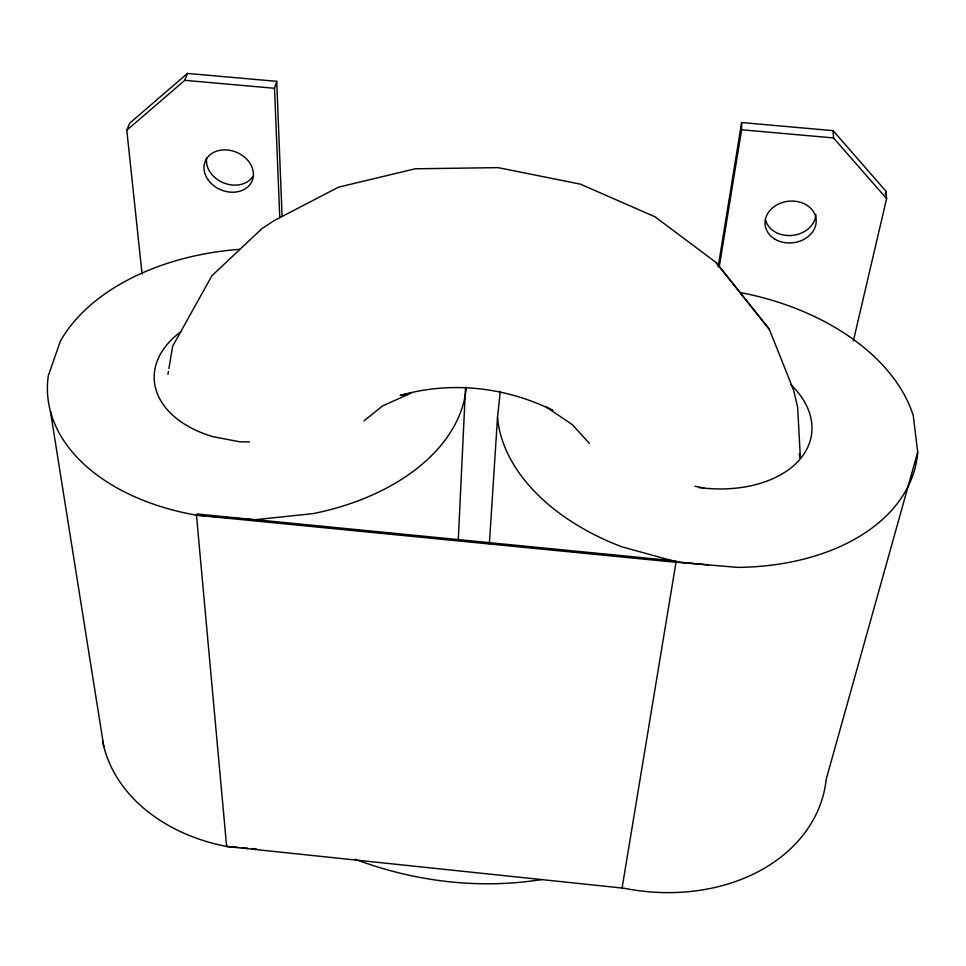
<?xml version="1.0" encoding="UTF-8"?>
<svg xmlns="http://www.w3.org/2000/svg" width="966" height="966" viewBox="0 0 966 966"><rect width="100%" height="100%" fill="white"/><g stroke="black" fill="none" stroke-linecap="round" stroke-linejoin="round"><path stroke-width="1.45" d="M719.223 266.99L741.598 129.77L741.622 122.549L833.115 130.651L885.955 191.208L886.607 198.598L853.34 341.01M458.258 540.356L465.54 387.149M102.529 740.801A175.208 134.153 -4.1 0 0 226.624 846.482L624 888.237A176.681 136.327 10.8 0 0 826.22 779.188L917.7 452.076L913.232 415.489A211.783 138.21 8.6 0 0 740.101 292.517M489.376 543.93L497.502 417.469L500.291 391.363M718.149 266.93L741.622 122.549M622.056 888.165L676.091 561.765L708.054 564.905M167.939 374.361L168.434 371.415M168.917 368.469L172.6 346.359L211.856 275.829L261.75 228.785L273.97 220.707L338.486 187.187L415.187 168.796L498.118 167.637L580.349 184.132L654.972 216.782L716.048 262.45L769.31 329.261L793.605 390.204L797.65 407.362L800.355 457.848M238.662 847.472L226.624 846.482L226.913 845.262M885.267 194.154L885.955 191.208M226.624 846.482L196.472 515.192L196.835 513.924L254.782 519.756L313.129 513.61A209.682 135.554 -2 0 0 466.18 388.284M279.778 217.567L274.513 88.292L276.723 81.337L187.404 73.428L129.625 123.262L126.8 130.229L142.087 274.103M126.8 130.229L184.784 80.323L187.404 73.428M363.94 420.922L382.56 405.925L410.936 393.198L400.153 395.456C450.772 380.845 505.882 386.931 552.854 410.453L546.599 407.072M541.588 879.555C479.064 889.541 414.1 881.535 355.005 859.209M249.578 441.909L240.087 441.836L213.172 436.729A104.533 67.391 -2 0 1 180.92 331.664M699.372 487.745L703.731 487.927M239.918 249.313A209.682 135.554 -2 0 0 60.399 341.107L48.3 375.702A209.682 135.554 -2 0 0 196.472 515.192L254.782 519.756M241.669 847.713L247.682 848.208M252.102 848.571L256.352 848.921M184.784 80.323L274.513 88.292M741.598 129.77L833.525 137.933L886.607 198.598M255.459 519.684L676.128 561.005L676.079 562.309L196.472 515.192M694.868 486.272L705.265 488.216A105.656 68.803 8.5 0 0 800.56 458.56A105.656 68.803 8.5 0 0 790.828 384.637M546.563 407.217L572.258 424.605L589.381 443.382M769.31 329.261L716.048 262.45M799.208 453.935L800.138 457.993M50.461 411.54L103.821 746.609M833.115 130.651L833.525 137.933M276.723 81.337L282.084 216.432M252.838 176.573A25.297 20.31 23 0 1 223.581 182.888A25.297 20.31 23 0 1 206.639 157.893M815.884 214.367A25.539 20.854 -6.8 0 1 792.241 235.414A25.539 20.854 -6.8 0 1 765.338 219.33M917.7 452.076A211.783 138.21 8.6 0 1 737.686 567.392L678.434 562.405L621.693 546.768A211.783 138.21 8.6 0 1 497.502 417.469M207.859 179.483A25.406 20.334 22.8 0 0 250.617 183.661A25.406 20.334 22.8 0 0 227.565 150.008A25.406 20.334 22.8 0 0 207.859 179.483M774.321 238.783A25.647 20.89 -6.6 0 0 815.859 224.498A25.647 20.89 -6.6 0 0 781.675 202.739A25.647 20.89 -6.6 0 0 774.321 238.783"/></g></svg>
